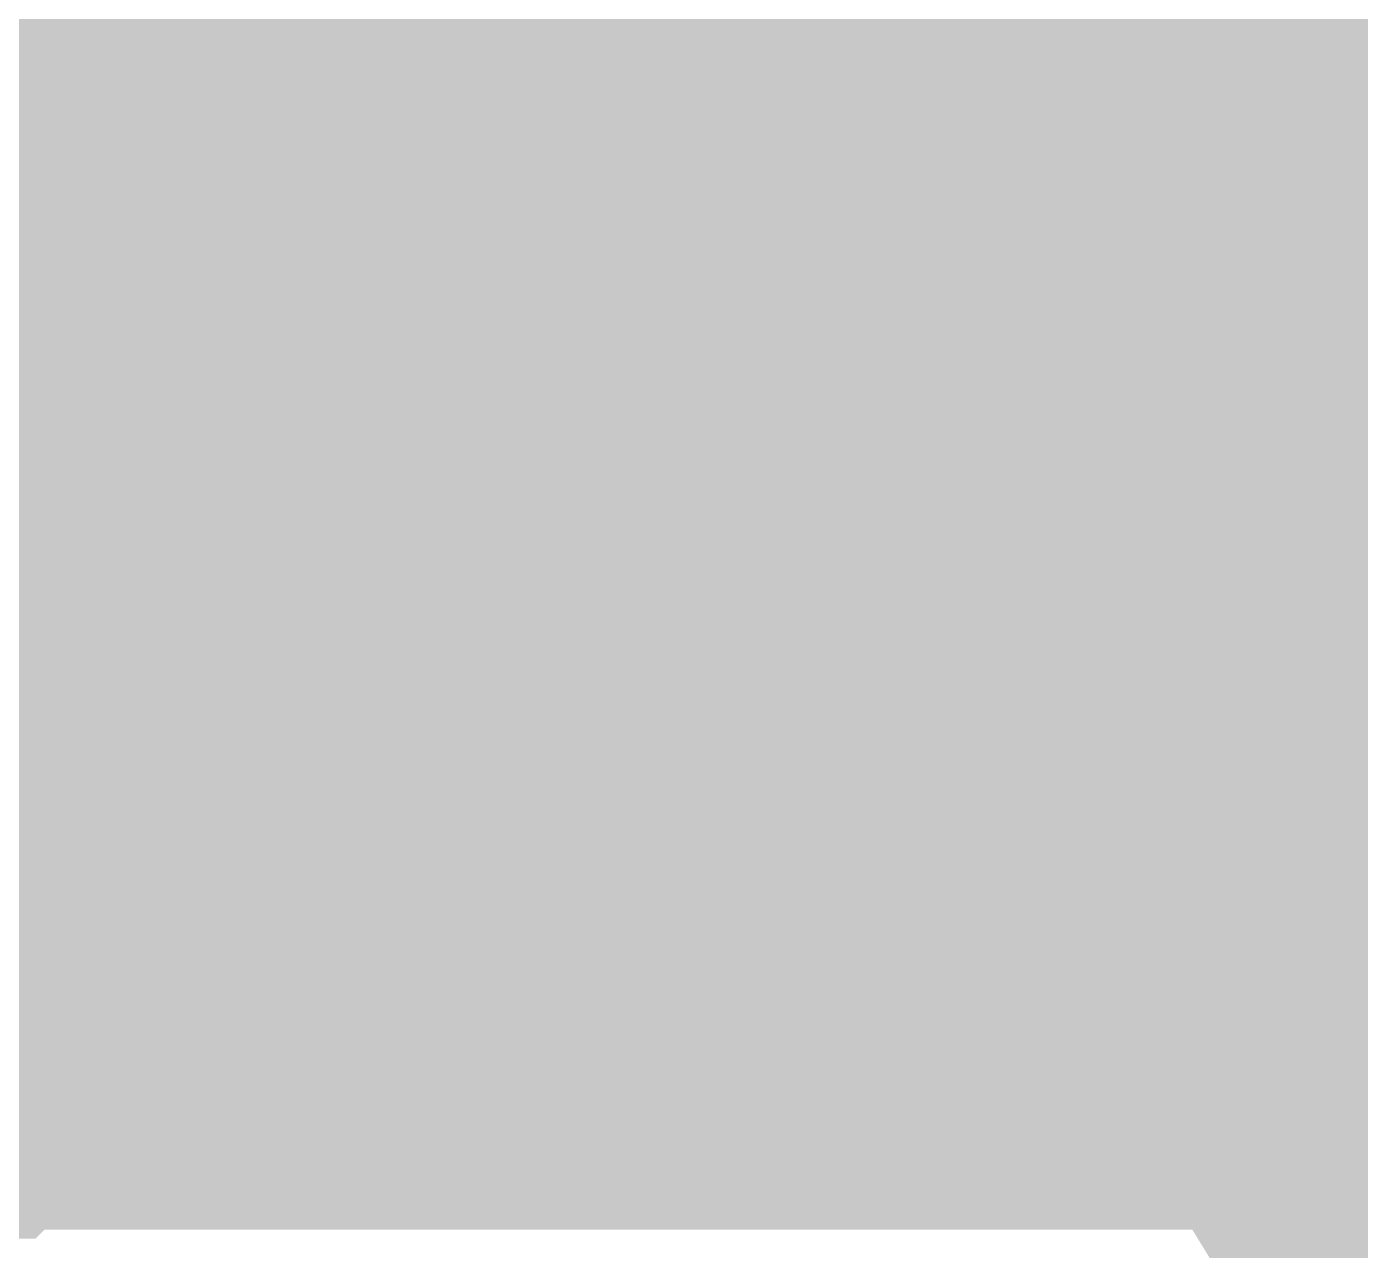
# Model space of a CAD drawing. Header units: inches. Extents: x 1.08 to 4.97, y 2.54 to 3.89.
# Drawn here: x 1.87758 to 1.88746, y 3.20949 to 3.21857 of the extents above; entities that cross this region are included whole.
import ezdxf

# ---------------------------------------------------------------- set-up
doc = ezdxf.new("R2010")
doc.units = ezdxf.units.IN
doc.header["$MEASUREMENT"] = 0
for name, color, linetype in [('Bottom', 5, 'Continuous'), ('Top', 1, 'Continuous'), ('Top Paste', 8, 'Continuous'), ('Top Solder', 216, 'Continuous')]:
    doc.layers.add(name, color=color, linetype=linetype)

# ---------------------------------------------------------------- blocks, each defined once
blk = doc.blocks.new('R0805_63')
at = {"layer": 'Top'}
blk.add_hatch(color=1, dxfattribs=at).paths.add_polyline_path([(0.0295276, -0.0177165), (0.0295276, -0.0511811), (-0.0295275, -0.0511811), (-0.0295275, -0.0177165)])
at = {"layer": 'Top Paste'}
blk.add_hatch(color=8, dxfattribs=at).paths.add_polyline_path([(0.0295276, -0.0177165), (0.0295276, -0.0511811), (-0.0295275, -0.0511811), (-0.0295275, -0.0177165)])
at = {"layer": 'Top Solder'}
blk.add_hatch(color=216, dxfattribs=at).paths.add_polyline_path([(0.0314961, -0.015748), (0.0314961, -0.0531496), (-0.031496, -0.0531496), (-0.031496, -0.015748)])

msp = doc.modelspace()

# ---------------------------------------------------------------- hatches: boundary and pattern name
at = {"layer": 'Bottom'}
h = msp.add_hatch(color=5, dxfattribs=at)
h.paths.add_polyline_path([(2.0977958, 3.2492318), (2.1050656, 3.2462205), (2.1073845, 3.2462205), (2.1083902, 3.2457381), (2.1094352, 3.245681), (2.1101978, 3.2455821), (2.1109141, 3.245432), (2.1115956, 3.2452318), (2.1122495, 3.2449807), (2.1128883, 3.2446745), (2.1135162, 3.2443094), (2.1141445, 3.2438753), (2.1147735, 3.2433673), (2.1155671, 3.2426265), (2.1161887, 3.2423937), (2.2829615, 3.075621), (2.2829617, 3.0756207), (2.2866003, 3.0731895), (2.2908923, 3.0723357), (2.2908928, 3.0723358), (2.4547421, 3.0723358), (2.4551102, 3.0685513), (2.4551103, 3.0683987), (2.4551103, 3.0315513), (2.4640714, 3.0315513), (2.4640714, 3.0195513), (2.4551103, 3.0195513), (2.4551103, 2.9825513), (2.4921103, 2.9825513), (2.4921103, 2.9915124), (2.5041103, 2.9915124), (2.5041103, 2.9825513), (2.5411103, 2.9825513), (2.5411103, 3.0195513), (2.5321492, 3.0195513), (2.5321492, 3.0315513), (2.5411103, 3.0315513), (2.5411103, 3.0683987), (2.5411104, 3.0685513), (2.5414785, 3.0723358), (2.5554646, 3.0723358), (2.5649999, 3.0628005), (2.5649999, 2.9448819), (2.5342925, 2.9448819), (2.5309185, 2.9507259), (2.5232849, 2.9583595), (2.5139357, 2.9637572), (2.5035081, 2.9665513), (2.4927125, 2.9665513), (2.4822849, 2.9637572), (2.4729357, 2.9583595), (2.4653021, 2.9507259), (2.4619281, 2.9448819), (2.4291339, 2.9448819), (2.4291339, 2.9015749), (2.4094488, 2.8818898), (2.2291676, 2.8818898), (2.2278504, 2.8838611), (2.2278504, 2.8917298), (2.2248391, 2.8989996), (2.2192751, 2.9045636), (2.2120053, 2.9075749), (2.2041365, 2.9075749), (2.1968667, 2.9045636), (2.1913027, 2.8989996), (2.1882914, 2.8917298), (2.1882914, 2.8838611), (2.1869742, 2.8818898), (2.1417323, 2.8818898), (2.048622, 2.975), (1.5399998, 2.9749999), (1.5323386, 2.9826611), (1.5323386, 3.0236614), (1.9056614, 3.0236614), (1.9329999, 3.051), (2.145, 3.051), (2.145, 3.182), (1.9799627, 3.182), (1.9519627, 3.21), (1.878064, 3.21), (1.8776424, 3.2095784), (1.6602721, 3.2083453), (1.6574803, 3.2111214), (1.6574803, 3.2499994), (2.030771, 3.2499994), (2.0350656, 3.2482205), (2.0429344, 3.2482205), (2.047229, 3.2499994), (2.0652445, 3.2499994), (2.0690558, 3.2484207), (2.0769246, 3.2484207), (2.0807359, 3.2499994), (2.0970282, 3.2499994)])
h.paths.add_polyline_path([(2.3986448, 3.052685), (2.3913552, 3.052685), (2.384314, 3.0507983), (2.378001, 3.0471535), (2.3728465, 3.041999), (2.3692017, 3.035686), (2.367315, 3.0286448), (2.367315, 3.0213552), (2.3692017, 3.014314), (2.3728465, 3.008001), (2.378001, 3.0028465), (2.384314, 2.9992017), (2.3913552, 2.997315), (2.3986448, 2.997315), (2.405686, 2.9992017), (2.411999, 3.0028465), (2.4171535, 3.008001), (2.4207983, 3.014314), (2.422685, 3.0213552), (2.422685, 3.0286448), (2.4207983, 3.035686), (2.4171535, 3.041999), (2.411999, 3.0471535), (2.405686, 3.0507983)], flags=0)
h.paths.add_polyline_path([(2.3213, 2.9732827), (2.3134312, 2.9732827), (2.3061614, 2.9702714), (2.3005974, 2.9647074), (2.2975861, 2.9574376), (2.2975861, 2.9495688), (2.3005974, 2.942299), (2.3061614, 2.936735), (2.3134312, 2.9337237), (2.3213, 2.9337237), (2.3285698, 2.936735), (2.3341338, 2.942299), (2.3371451, 2.9495688), (2.3371451, 2.9574376), (2.3341338, 2.9647074), (2.3285698, 2.9702714)], flags=0)
at = {"layer": 'Top'}
msp.add_hatch(color=1, dxfattribs=at).paths.add_polyline_path([(1.8877165, 3.2017342), (1.8876665, 3.2036342), (1.8875165, 3.2053342), (1.8872665, 3.2068342), (1.8869165, 3.2081342), (1.8864665, 3.2092342), (1.8859165, 3.2101342), (1.8852665, 3.2108342), (1.8845165, 3.2113342), (1.8836665, 3.2116342), (1.8827165, 3.2117342), (1.9027165, 3.2117342), (1.9017665, 3.2116342), (1.9009165, 3.2113342), (1.9001665, 3.2108342), (1.8995165, 3.2101342), (1.8989665, 3.2092342), (1.8985165, 3.2081342), (1.8981665, 3.2068342), (1.8979165, 3.2053342), (1.8977665, 3.2036342), (1.8977165, 3.2017342)])

# ---------------------------------------------------------------- block references
msp.add_blockref('R0805_63', (1.8927165, 3.2627953))

doc.saveas('drawing.dxf')
